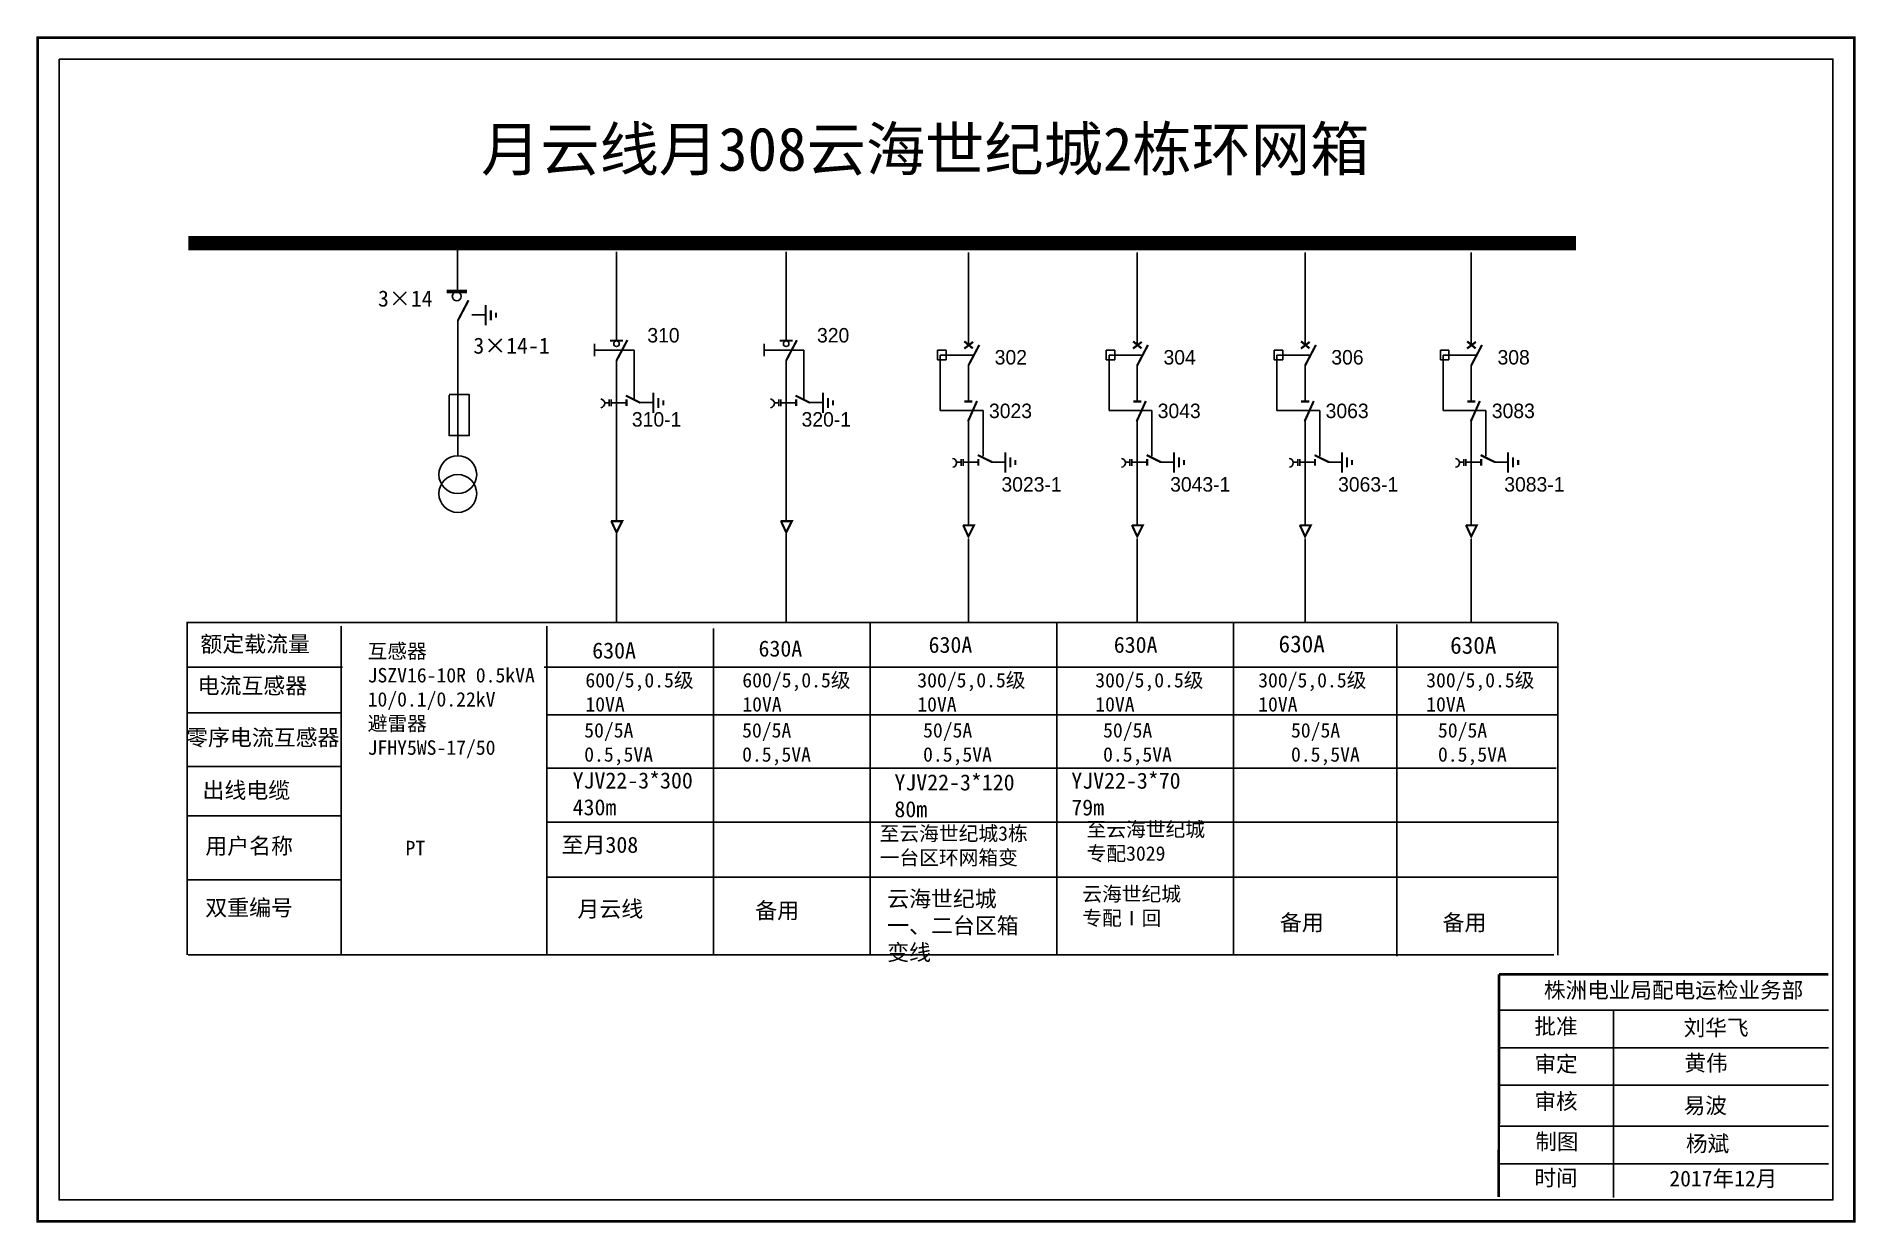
# Model space of a CAD drawing. Extents: x 235 to 423, y -171 to -49.
import ezdxf

# ---------------------------------------------------------------- set-up
doc = ezdxf.new("R2010")
doc.units = 0
doc.header["$LTSCALE"] = 5
doc.linetypes.add('ACAD_ISO02W100', pattern=[15, 12, -3])
doc.linetypes.add('CENTER', pattern=[50.8, 31.75, -6.35, 6.35, -6.35])
doc.layers.get('0').update_dxf_attribs({"linetype": 'CONTINUOUS'})
doc.layers.add('2', color=7, linetype='CONTINUOUS')
doc.styles.add('hztxt_txtstyle_0.00_0_0', font='', dxfattribs={"bigfont": 'hztxt.shx'})
doc.styles.add('hztxt_txtstyle_1.80_0_0', font='', dxfattribs={"height": 1.8, "bigfont": 'hztxt.shx'})
doc.styles.add('hztxt_txtstyle_2.70_0_0', font='simkai.ttf', dxfattribs={"height": 2.7})
doc.styles.add('字体', font='', dxfattribs={"height": 2.5})
doc.styles.get('hztxt_txtstyle_0.00_0_0').set_extended_font_data('hztxt')
doc.styles.get('hztxt_txtstyle_1.80_0_0').set_extended_font_data('hztxt')
doc.styles.get('字体').set_extended_font_data('楷体_GB2312')

# ---------------------------------------------------------------- blocks, each defined once
blk = doc.blocks.new('JD')
for points in [[(-2, 0.2), (-2, -0.2), (2, 0.2), (2, -0.2)], [(1, -1.2), (1, -0.8), (-1, -1.2), (-1, -0.8)], [(-0.5, -1.8), (-0.5, -2.2), (0.5, -1.8), (0.5, -2.2)]]:
    blk.add_trace(points)

msp = doc.modelspace()

# ---------------------------------------------------------------- linework, layer by layer
at = {"color": 0}
for p, q in [((278.28, -70.06), (278.28, -75)), ((294.75, -70.97), (294.75, -80.13)), ((312.33, -70.97), (312.33, -80.13)), ((331.21, -71.02), (331.21, -80.64)), ((348.7, -71.02), (348.7, -80.64)), ((366.1, -71.02), (366.1, -80.64)), ((383.31, -71.02), (383.31, -80.64)), ((278.3, -78.05), (278.3, -92.04)), ((279.77, -77.49), (281.19, -77.49)), ((294.75, -82.18), (294.75, -98.83)), ((312.33, -82.18), (312.33, -98.83)), ((328.02, -81.16), (328.92, -81.16)), ((328.02, -81.16), (328.02, -82.16)), ((328.02, -82.16), (328.92, -82.16)), ((328.92, -81.16), (328.92, -82.16)), ((331.21, -82.68), (331.21, -86.4)), ((345.5, -81.16), (346.4, -81.16)), ((345.5, -81.16), (345.5, -82.16)), ((345.5, -82.16), (346.4, -82.16)), ((346.4, -81.16), (346.4, -82.16)), ((348.7, -82.68), (348.7, -86.4)), ((362.9, -81.16), (363.8, -81.16)), ((362.9, -81.16), (362.9, -82.16)), ((362.9, -82.16), (363.8, -82.16)), ((363.8, -81.16), (363.8, -82.16)), ((366.1, -82.68), (366.1, -86.4)), ((380.12, -81.16), (381.01, -81.16)), ((380.12, -81.16), (380.12, -82.16)), ((380.12, -82.16), (381.01, -82.16)), ((381.01, -81.16), (381.01, -82.16)), ((383.31, -82.68), (383.31, -86.4)), ((294.75, -86.6), (295.79, -86.6)), ((297.14, -86.57), (298.55, -86.57)), ((312.33, -86.6), (313.37, -86.6)), ((314.72, -86.57), (316.13, -86.57)), ((331.21, -88.25), (331.21, -99.21)), ((348.7, -88.25), (348.7, -99.21)), ((366.1, -88.25), (366.1, -99.21)), ((383.31, -88.25), (383.31, -99.21)), ((331.21, -92.75), (332.25, -92.75)), ((333.6, -92.73), (335.01, -92.73)), ((348.7, -92.75), (349.74, -92.75)), ((351.09, -92.73), (352.5, -92.73)), ((366.1, -92.75), (367.13, -92.75)), ((368.49, -92.73), (369.9, -92.73)), ((383.31, -92.75), (384.35, -92.75)), ((385.7, -92.73), (387.11, -92.73)), ((266.37, -113.98), (250.31, -113.98)), ((266.3, -118.7), (250.25, -118.7)), ((266.3, -124.27), (250.25, -124.27)), ((266.24, -129.36), (250.19, -129.36)), ((266.3, -135.98), (250.25, -135.98))]:
    msp.add_line(p, q, dxfattribs=at)
at = {"color": 0, "linetype": 'ACAD_ISO02W100'}
for p, q in [((331.66, -81.68), (328.3, -81.68)), ((328.3, -81.68), (328.3, -87.4)), ((349.15, -81.68), (345.79, -81.68)), ((345.79, -81.68), (345.79, -87.4)), ((366.55, -81.68), (363.19, -81.68)), ((363.19, -81.68), (363.19, -87.4)), ((383.76, -81.68), (380.4, -81.68)), ((380.4, -81.68), (380.4, -87.4)), ((328.3, -87.4), (332.73, -87.4)), ((332.73, -87.4), (332.73, -92.11)), ((345.79, -87.4), (350.22, -87.4)), ((350.22, -87.4), (350.22, -92.11)), ((363.19, -87.4), (367.62, -87.4)), ((367.62, -87.4), (367.62, -92.11)), ((380.4, -87.4), (384.83, -87.4)), ((384.83, -87.4), (384.83, -92.11))]:
    msp.add_line(p, q, dxfattribs=at)
at = {"color": 0, "linetype": 'CENTER'}
for p, q in [((294.76, -100.18), (294.76, -109.38)), ((312.34, -100.18), (312.34, -109.38)), ((331.22, -100.69), (331.22, -109.33)), ((348.71, -100.69), (348.71, -109.33)), ((366.1, -100.69), (366.1, -109.33)), ((383.32, -100.69), (383.32, -109.33))]:
    msp.add_line(p, q, dxfattribs=at)
at = {"color": 0, "linetype": 'Continuous'}
for p, q in [((250.21, -109.36), (392.21, -109.36)), ((250.28, -143.77), (250.28, -109.36)), ((266.22, -109.73), (266.22, -143.77)), ((287.53, -109.73), (287.53, -143.77)), ((304.81, -109.96), (304.81, -143.75)), ((321.05, -109.42), (321.05, -143.77)), ((340.39, -109.42), (340.39, -143.77)), ((358.69, -109.45), (358.69, -143.79)), ((375.59, -109.56), (375.59, -143.91)), ((392.29, -109.38), (392.29, -143.8)), ((287.27, -113.96), (392.26, -113.96)), ((287.53, -118.9), (392.29, -118.9)), ((287.53, -124.42), (392.12, -124.42)), ((287.53, -130.02), (392.4, -130.02)), ((287.53, -135.71), (392.26, -135.71)), ((391.89, -143.77), (250.39, -143.77)), ((386.19, -149.48), (420.32, -149.48)), ((398.04, -149.48), (398.04, -168.89)), ((386.19, -153.38), (420.32, -153.38)), ((386.19, -157.26), (420.32, -157.26)), ((386.19, -161.51), (420.32, -161.51)), ((386.19, -165.39), (420.32, -165.39))]:
    msp.add_line(p, q, dxfattribs=at)
at = {"color": 0, "linetype": 'Continuous', "const_width": 0.274}
msp.add_lwpolyline([(234.78, -48.79), (423.01, -48.79), (423.01, -171.35), (234.78, -171.35)], close=True, dxfattribs=at)
at = {"color": 0, "linetype": 'Continuous'}
msp.add_lwpolyline([(237, -51.01), (420.79, -51.01), (420.79, -169.13), (237, -169.13)], close=True, dxfattribs=at)
at = {"color": 0}
for points, const_width in [([(250.39, -70.06), (394.16, -70.06)], 1.5), ([(277.15, -75.07), (279.25, -75.07)], 0.357), ([(278.3, -78.11), (279.42, -75.98)], 0.225), ([(294.09, -80.16), (295.42, -80.16)], 0.225), ([(294.75, -82.23), (295.88, -80.1)], 0.225), ([(311.67, -80.16), (312.99, -80.16)], 0.225), ([(312.33, -82.23), (313.45, -80.1)], 0.225), ([(330.79, -80.98), (331.7, -80.29)], 0.225), ([(330.79, -80.23), (331.67, -80.96)], 0.225), ([(331.21, -82.74), (332.34, -80.61)], 0.225), ([(348.27, -80.98), (349.18, -80.29)], 0.225), ([(348.28, -80.23), (349.16, -80.96)], 0.225), ([(348.7, -82.74), (349.82, -80.61)], 0.225), ([(365.68, -80.23), (366.56, -80.96)], 0.225), ([(365.67, -80.98), (366.58, -80.29)], 0.225), ([(366.1, -82.74), (367.22, -80.61)], 0.225), ([(382.88, -80.98), (383.8, -80.29)], 0.225), ([(382.89, -80.23), (383.77, -80.96)], 0.225), ([(383.31, -82.74), (384.43, -80.61)], 0.225), ([(295.73, -85.85), (297.23, -86.6)], 0.225), ([(295.79, -86.25), (295.79, -86.94)], 0.225), ([(313.31, -85.85), (314.81, -86.6)], 0.225), ([(313.37, -86.25), (313.37, -86.94)], 0.225), ([(330.81, -86.46), (331.64, -86.46)], 0.225), ([(331.17, -88.53), (332.11, -86.41)], 0.225), ([(348.3, -86.46), (349.13, -86.46)], 0.225), ([(348.65, -88.53), (349.6, -86.41)], 0.225), ([(365.69, -86.46), (366.53, -86.46)], 0.225), ([(366.05, -88.53), (367, -86.41)], 0.225), ([(382.91, -86.46), (383.74, -86.46)], 0.225), ([(383.27, -88.53), (384.21, -86.41)], 0.225), ([(332.19, -92.01), (333.69, -92.75)], 0.225), ([(332.25, -92.41), (332.25, -93.1)], 0.225), ([(349.68, -92.01), (351.18, -92.75)], 0.225), ([(349.74, -92.41), (349.74, -93.1)], 0.225), ([(367.08, -92.01), (368.57, -92.75)], 0.225), ([(367.13, -92.41), (367.13, -93.1)], 0.225), ([(384.29, -92.01), (385.79, -92.75)], 0.225), ([(384.35, -92.41), (384.35, -93.1)], 0.225), ([(294.2, -98.86), (295.34, -98.86), (294.76, -100.02), (294.21, -98.84)], 0.225), ([(311.78, -98.86), (312.92, -98.86), (312.34, -100.02), (311.79, -98.84)], 0.225), ([(330.66, -99.28), (331.8, -99.28), (331.22, -100.44), (330.67, -99.26)], 0.225), ([(348.15, -99.28), (349.29, -99.28), (348.71, -100.44), (348.16, -99.26)], 0.225), ([(365.54, -99.28), (366.69, -99.28), (366.1, -100.44), (365.56, -99.26)], 0.225), ([(382.76, -99.28), (383.9, -99.28), (383.32, -100.44), (382.77, -99.26)], 0.225)]:
    msp.add_lwpolyline(points, dxfattribs=dict(at, const_width=const_width))
for points in [[(292.49, -80.5), (292.49, -81.75)], [(310.07, -80.5), (310.07, -81.75)], [(277.41, -85.8), (277.41, -89.99), (279.49, -89.99), (279.49, -85.75), (277.41, -85.75)], [(294, -86.59), (293.52, -86.59)], [(294, -86.27), (294, -86.95)], [(294.21, -86.27), (294.21, -86.95)], [(294.75, -86.59), (294.21, -86.59)], [(311.57, -86.59), (311.1, -86.59)], [(311.57, -86.27), (311.57, -86.95)], [(311.79, -86.27), (311.79, -86.95)], [(312.33, -86.59), (311.79, -86.59)], [(330.46, -92.74), (329.98, -92.74)], [(330.46, -92.43), (330.46, -93.11)], [(330.67, -92.43), (330.67, -93.11)], [(331.21, -92.74), (330.67, -92.74)], [(347.94, -92.74), (347.47, -92.74)], [(347.94, -92.43), (347.94, -93.11)], [(348.15, -92.43), (348.15, -93.11)], [(348.7, -92.74), (348.15, -92.74)], [(365.34, -92.74), (364.87, -92.74)], [(365.34, -92.43), (365.34, -93.11)], [(365.55, -92.43), (365.55, -93.11)], [(366.09, -92.74), (365.55, -92.74)], [(382.56, -92.74), (382.08, -92.74)], [(382.56, -92.43), (382.56, -93.11)], [(382.77, -92.43), (382.77, -93.11)], [(383.31, -92.74), (382.77, -92.74)]]:
    msp.add_lwpolyline(points, dxfattribs=at)
at = {"color": 0, "linetype": 'ACAD_ISO02W100'}
for points in [[(296.59, -86.25), (296.59, -81.13), (292.49, -81.13)], [(314.17, -86.25), (314.17, -81.13), (310.07, -81.13)]]:
    msp.add_lwpolyline(points, dxfattribs=at)
at = {"color": 0}
for points in [[(293.12, -86.2, -0.877934), (293.14, -87.11)], [(310.7, -86.2, -0.877934), (310.72, -87.11)], [(329.58, -92.36, -0.877934), (329.6, -93.27)], [(347.07, -92.36, -0.877934), (347.09, -93.27)], [(364.46, -92.36, -0.877934), (364.48, -93.27)], [(381.68, -92.36, -0.877934), (381.7, -93.27)]]:
    msp.add_lwpolyline(points, format="xyb", dxfattribs=at)
at = {"color": 0, "linetype": 'Continuous', "const_width": 0.274}
for points in [[(386.19, -145.77), (386.17, -168.82)], [(386.19, -145.77), (420.32, -145.77)]]:
    msp.add_lwpolyline(points, dxfattribs=at)
at = {"color": 0}
for centre, radius in [((278.2, -75.57), 0.457), ((294.75, -80.48), 0.288), ((312.33, -80.48), 0.288)]:
    msp.add_circle(centre, radius, dxfattribs=at)
at = {"layer": '2', "color": 0}
for centre in [(278.31, -94.03), (278.31, -95.99)]:
    msp.add_circle(centre, 1.96, dxfattribs=at)

# ---------------------------------------------------------------- block references
at = {"color": 0, "xscale": 0.5241982881892397, "yscale": 0.5241982881892397, "zscale": 0.5241982881892701, "rotation": 90}
for p in [(281.21, -77.53), (298.57, -86.61), (316.15, -86.61), (335.03, -92.77), (352.52, -92.77), (369.92, -92.77), (387.13, -92.77)]:
    msp.add_blockref('JD', p, dxfattribs=at)

# ---------------------------------------------------------------- texts
at = {"color": 0, "linetype": 'Continuous', "style": 'hztxt_txtstyle_2.70_0_0'}
for s, p in [('3×14', (270.04, -76.63)), ('3×14-1', (279.92, -81.51))]:
    msp.add_text(s, height=1.664, dxfattribs=at).set_placement(p)
at = {"color": 0, "style": 'hztxt_txtstyle_1.80_0_0'}
for s, p in [('310', (297.95, -80.35)), ('320', (315.53, -80.35)), ('302', (333.94, -82.63)), ('304', (351.43, -82.63)), ('306', (368.82, -82.63)), ('308', (386.04, -82.63)), ('3023', (333.35, -88.18)), ('3043', (350.83, -88.18)), ('3063', (368.23, -88.18)), ('3083', (385.45, -88.18)), ('310-1', (296.35, -89.06)), ('320-1', (313.93, -89.06)), ('3023-1', (334.64, -95.79)), ('3043-1', (352.12, -95.79)), ('3063-1', (369.52, -95.79)), ('3083-1', (386.74, -95.79))]:
    msp.add_text(s, height=1.498, dxfattribs=at).set_placement(p)
at = {"color": 0, "linetype": 'Continuous', "attachment_point": 1}
for s, insert, char_height, width, style in [('{\\fSimSun|b0|i0|c134|p2;月云线月308云海世纪城2栋环网箱}', (280.72, -58.07), 4.5, 120.6302, '字体'), ('{\\fSimSun|b0|i0|c134|p2;额定载流量}', (251.64, -110.73), 1.6641, 26.8279, 'hztxt_txtstyle_2.70_0_0'), ('{\\fSimSun|b0|i0|c134|p2;630A}', (309.47, -111.21), 1.6641, 26.8279, 'hztxt_txtstyle_2.70_0_0'), ('{\\fSimSun|b0|i0|c134|p2;630A}', (327.09, -110.82), 1.6641, 26.8279, 'hztxt_txtstyle_2.70_0_0'), ('{\\fSimSun|b0|i0|c134|p2;630A}', (346.28, -110.82), 1.6641, 26.8279, 'hztxt_txtstyle_2.70_0_0'), ('{\\fSimSun|b0|i0|c134|p2;630A}', (363.35, -110.68), 1.7636, 14.1809, 'hztxt_txtstyle_0.00_0_0'), ('{\\fSimSun|b0|i0|c134|p2;630A}', (381.13, -110.82), 1.7636, 14.1809, 'hztxt_txtstyle_0.00_0_0'), ('\\A1;{\\fSimSun|b0|i0|c134|p2;互感器\\PJSZV16-10R 0.5kVA\\P10/0.1/0.22kV\\P避雷器\\PJFHY5WS-17/50}', (268.97, -111.56), 1.4977, 27.6169, 'hztxt_txtstyle_2.70_0_0'), ('{\\fSimSun|b0|i0|c134|p2;630A}', (292.24, -111.41), 1.6641, 26.8279, 'hztxt_txtstyle_2.70_0_0'), ('{\\fSimSun|b0|i0|c134|p2;电流互感器}', (251.35, -115.05), 1.6641, 26.8279, 'hztxt_txtstyle_2.70_0_0'), ('\\A1;{\\fSimSun|b0|i0|c134|p2;600/5,0.5级\\P10VA}', (291.53, -114.57), 1.4977, 27.6169, 'hztxt_txtstyle_2.70_0_0'), ('\\A1;{\\fSimSun|b0|i0|c134|p2;600/5,0.5级\\P10VA}', (307.79, -114.57), 1.4977, 27.6169, 'hztxt_txtstyle_2.70_0_0'), ('\\A1;{\\fSimSun|b0|i0|c134|p2;300/5,0.5级\\P10VA}', (325.92, -114.57), 1.4977, 27.6169, 'hztxt_txtstyle_2.70_0_0'), ('\\A1;{\\fSimSun|b0|i0|c134|p2;300/5,0.5级\\P10VA}', (344.36, -114.57), 1.4977, 27.6169, 'hztxt_txtstyle_2.70_0_0'), ('\\A1;{\\fSimSun|b0|i0|c134|p2;300/5,0.5级\\P10VA}', (361.24, -114.57), 1.4977, 27.6169, 'hztxt_txtstyle_2.70_0_0'), ('\\A1;{\\fSimSun|b0|i0|c134|p2;300/5,0.5级\\P10VA}', (378.65, -114.57), 1.4977, 27.6169, 'hztxt_txtstyle_2.70_0_0'), ('{\\fSimSun|b0|i0|c134|p2;零序电流互感器}', (250.16, -120.42), 1.6641, 26.8279, 'hztxt_txtstyle_2.70_0_0'), ('{\\fSimSun|b0|i0|c134|p2;50/5A\\P0.5,5VA}', (291.41, -119.76), 1.4977, 26.8279, 'hztxt_txtstyle_2.70_0_0'), ('{\\fSimSun|b0|i0|c134|p2;50/5A\\P0.5,5VA}', (307.77, -119.76), 1.4977, 26.8279, 'hztxt_txtstyle_2.70_0_0'), ('{\\fSimSun|b0|i0|c134|p2;50/5A\\P0.5,5VA}', (326.52, -119.76), 1.4977, 26.8279, 'hztxt_txtstyle_2.70_0_0'), ('{\\fSimSun|b0|i0|c134|p2;50/5A\\P0.5,5VA}', (345.17, -119.76), 1.4977, 26.8279, 'hztxt_txtstyle_2.70_0_0'), ('{\\fSimSun|b0|i0|c134|p2;50/5A\\P0.5,5VA}', (364.64, -119.76), 1.4977, 26.8279, 'hztxt_txtstyle_2.70_0_0'), ('{\\fSimSun|b0|i0|c134|p2;50/5A\\P0.5,5VA}', (379.87, -119.76), 1.4977, 26.8279, 'hztxt_txtstyle_2.70_0_0'), ('{\\fSimSun|b0|i0|c134|p2;出线电缆}', (251.86, -125.88), 1.6641, 26.8279, 'hztxt_txtstyle_2.70_0_0'), ('{\\fSimSun|b0|i0|c134|p2;YJV22-3*300 \\P430m}', (290.21, -124.87), 1.6641, 26.8279, 'hztxt_txtstyle_2.70_0_0'), ('{\\fSimSun|b0|i0|c134|p2;YJV22-3*120\\P80m}', (323.55, -125.07), 1.6641, 26.8279, 'hztxt_txtstyle_2.70_0_0'), ('{\\fSimSun|b0|i0|c134|p2;YJV22-3*70 \\P79m}', (341.88, -124.89), 1.6641, 26.8279, 'hztxt_txtstyle_2.70_0_0'), ('{\\fSimSun|b0|i0|c134|p2;至云海世纪城专配3029}', (343.46, -130.01), 1.5, 13.1632, 'hztxt_txtstyle_2.70_0_0'), ('{\\fSimSun|b0|i0|c134|p2;用户名称}', (252.15, -131.65), 1.6641, 26.8279, 'hztxt_txtstyle_2.70_0_0'), ('{\\fSimSun|b0|i0|c134|p2;至月308}', (289.07, -131.53), 1.6641, 16.239, 'hztxt_txtstyle_2.70_0_0'), ('{\\fSimSun|b0|i0|c134|p2;至云海世纪城3栋一台区环网箱变}', (322.02, -130.44), 1.5, 16.239, 'hztxt_txtstyle_2.70_0_0'), ('{\\fSimSun|b0|i0|c134|p2;PT}', (272.89, -131.95), 1.5036, 11.6979, 'hztxt_txtstyle_0.00_0_0'), ('{\\fSimSun|b0|i0|c134|p2;云海世纪城一、二台区箱变线}', (322.8, -137.12), 1.6641, 15.1796, 'hztxt_txtstyle_2.70_0_0'), ('{\\fSimSun|b0|i0|c134|p2;云海世纪城专配Ⅰ回}', (343.02, -136.7), 1.5, 11.0512, 'hztxt_txtstyle_2.70_0_0'), ('{\\fSimSun|b0|i0|c134|p2;双重编号}', (252.15, -138.04), 1.6641, 26.8279, 'hztxt_txtstyle_2.70_0_0'), ('{\\fSimSun|b0|i0|c134|p2;月云线}', (290.71, -138.17), 1.6641, 26.8279, 'hztxt_txtstyle_2.70_0_0'), ('{\\fSimSun|b0|i0|c134|p2;备用}', (309.13, -138.33), 1.6641, 26.8279, 'hztxt_txtstyle_2.70_0_0'), ('{\\fSimSun|b0|i0|c134|p2;备用}', (363.49, -139.58), 1.6641, 26.8279, 'hztxt_txtstyle_2.70_0_0'), ('{\\fSimSun|b0|i0|c134|p2;备用}', (380.34, -139.58), 1.6641, 26.8279, 'hztxt_txtstyle_2.70_0_0'), ('株洲电业局配电运检业务部', (390.85, -146.59), 1.6416, 44.8802, '字体'), ('{\\fKaiTi_GB2312|b0|i0|c134|p49;批准}', (389.86, -150.34), 1.6416, 12.8381, '字体'), ('刘华飞', (405.33, -150.48), 1.642, 12.8381, '字体'), ('\\f\uffbfﾬￌﾣﾤ_GB2312|b0|i0|c134|p49;审定', (389.86, -154.23), 1.6416, 12.8381, '字体'), ('黄伟', (405.41, -154.13), 1.642, 12.8381, '字体'), ('\\f\uffbfﾬￌﾣﾤ_GB2312|b0|i0|c134|p49;审核', (389.86, -158.1), 1.6416, 12.8381, '字体'), ('易波', (405.33, -158.54), 1.642, 12.8381, '字体'), ('\\f\uffbfﾬￌﾣﾤ_GB2312|b0|i0|c134|p49;制图', (389.95, -162.27), 1.6416, 12.8381, '字体'), ('{\\fSimSun|b0|i0|c134|p2;杨斌}', (405.57, -162.49), 1.6416, 12.8381, '字体'), ('\\f\uffbfﾬￌﾣﾤ_GB2312|b0|i0|c134|p49;时间', (389.86, -166.03), 1.6416, 12.8381, '字体'), ('2017{\\fSimSun|b0|i0|c134|p2;年}12{\\fSimSun|b0|i0|c134|p2;月}', (403.85, -166.1), 1.6416, 24.0122, '字体')]:
    msp.add_mtext(s, dxfattribs=dict(at, insert=insert, char_height=char_height, width=width, style=style))

doc.saveas('drawing.dxf')
